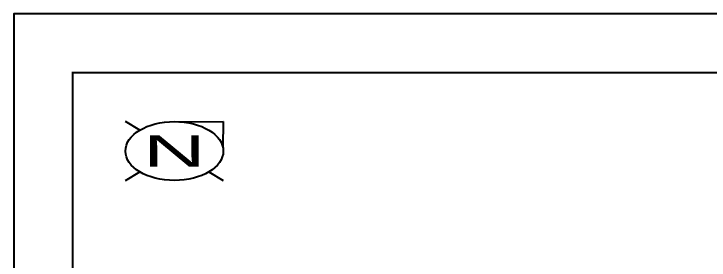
# Model space of a CAD drawing. Header units: millimetres. Extents: x 0 to 594, y 0 to 420.
# Drawn here: x 0 to 177.7, y 357.2 to 420 of the extents above; entities that cross this region are included whole.
import ezdxf
from ezdxf.enums import TextEntityAlignment as Align

# ---------------------------------------------------------------- set-up
doc = ezdxf.new("R2010")
doc.units = ezdxf.units.MM
doc.header["$LTSCALE"] = 0.25
doc.styles.get("Standard").update_dxf_attribs({"font": 'arial.ttf'})

msp = doc.modelspace()

# ---------------------------------------------------------------- linework, layer by layer
at = {"color": 0, "linetype": 'ByBlock', "lineweight": 25}
for p, q in [((32.1612, 390.3033), (28.5, 392.5)), ((42, 392.476), (53.5, 392.5)), ((53.5, 392.5), (53.3884, 386)), ((28.5, 377.5), (32.1612, 379.6967)), ((49.8388, 379.6967), (53.5, 377.5))]:
    msp.add_line(p, q, dxfattribs=at)
at = {"color": 0, "linetype": 'ByBlock', "lineweight": -2}
msp.add_line((41, 385), (41, 385), dxfattribs=at)
msp.add_line((41, 385), (41, 385), dxfattribs=at)
msp.add_line((41, 385), (41, 385), dxfattribs=at)
msp.add_line((41, 385), (41, 385), dxfattribs=at)
msp.add_line((41, 385), (41, 385), dxfattribs=at)
msp.add_lwpolyline([(0, 0), (594, 0), (594, 420), (0, 420)], close=True)
at = {"const_width": 0.5}
msp.add_lwpolyline([(15, 15), (579, 15), (579, 405), (15, 405)], close=True, dxfattribs=at)
at = {"color": 0, "linetype": 'ByBlock', "lineweight": 25}
msp.add_ellipse((41, 385), major_axis=(12.5, 0), ratio=0.6, dxfattribs=at)

# ---------------------------------------------------------------- texts
at = {"color": 0, "linetype": 'ByBlock', "lineweight": 40, "width": 2}
msp.add_text('N', height=8, dxfattribs=at).set_placement((41, 385), align=Align.MIDDLE_CENTER)

doc.saveas('drawing.dxf')
